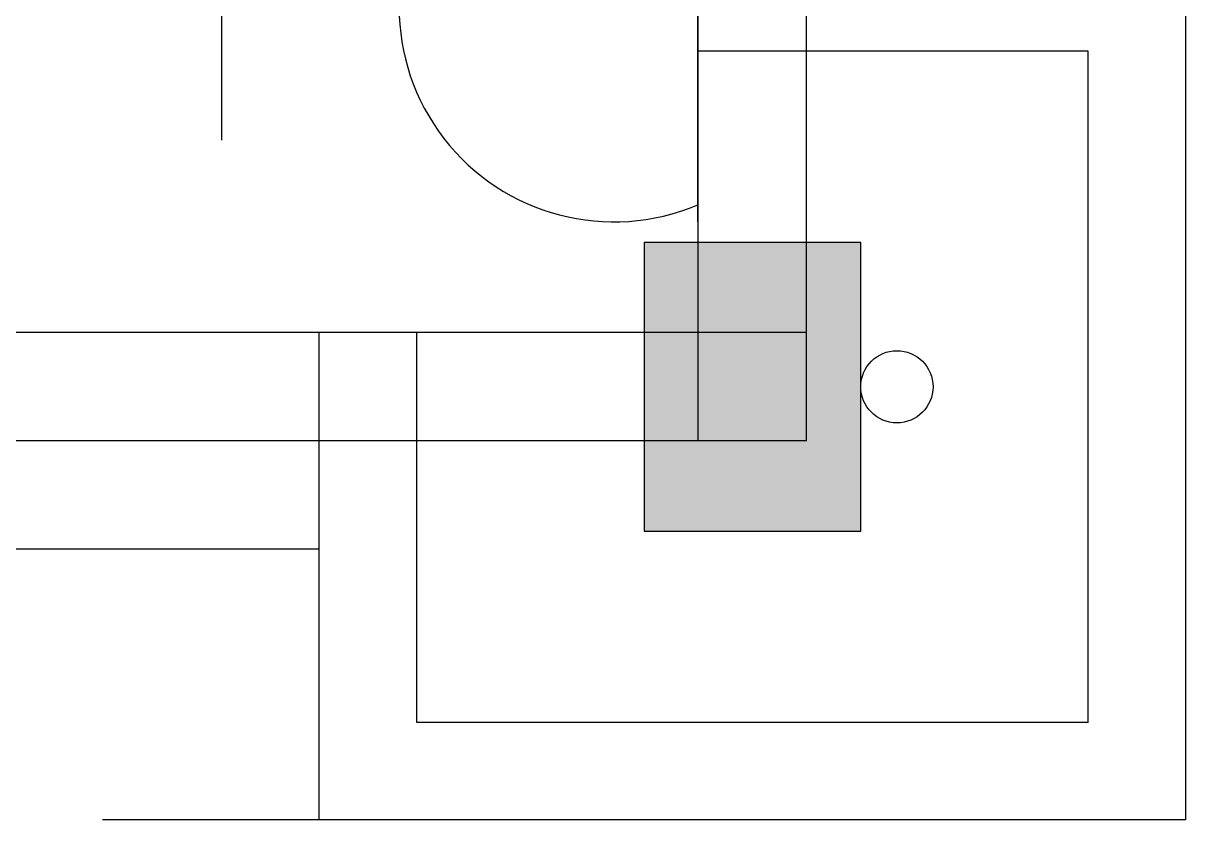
# Model space of a CAD drawing. Header units: inches. Extents: x 16928 to 514628, y -1471 to 241387.
# Drawn here: x 184445 to 186055, y 39415 to 40519 of the extents above; entities that cross this region are included whole.
import ezdxf

# ---------------------------------------------------------------- set-up
doc = ezdxf.new("R2010")
doc.units = ezdxf.units.IN
doc.header["$MEASUREMENT"] = 0
doc.linetypes.add('HIDDEN', pattern=[0.375, 0.25, -0.125])
doc.layers.add('COLUMN', color=8, linetype='Continuous', lineweight=30)
for name, color, linetype in [('DOWNPIPE', 8, 'Continuous'), ('ELECT', 6, 'Continuous'), ('LW', 2, 'Continuous'), ('TB', 8, 'Continuous'), ('WALL', 1, 'Continuous')]:
    doc.layers.add(name, color=color, linetype=linetype)

# ---------------------------------------------------------------- blocks, each defined once
blk = doc.blocks.new('13A SSO 300mm')
at = {"layer": 'ELECT', "color": 6}
for p, q in [((0, 413.8), (0, 904.4)), ((-184, 659.1), (184, 659.1)), ((-297.4, 0), (297.4, 0))]:
    blk.add_line(p, q, dxfattribs=at)
blk.add_arc((0, 116.3), 297.4, 336.9763, 203.0237, dxfattribs=at)

msp = doc.modelspace()

# ---------------------------------------------------------------- linework, layer by layer
at = {"layer": 'COLUMN'}
msp.add_lwpolyline([(185605, 40215.4), (185305, 40215.4), (185305, 39815.4), (185605, 39815.4)], close=True, dxfattribs=at)
msp.add_solid([(185605, 40215.4), (185305, 40215.4), (185605, 39815.4), (185305, 39815.4)], dxfattribs=at)
at = {"layer": 'DOWNPIPE'}
msp.add_circle((185655, 40015.4), 50, dxfattribs=at)
at = {"layer": 'LW'}
msp.add_line((184855, 39790.4), (183680, 39790.4), dxfattribs=at)
at = {"layer": 'LW', "linetype": 'HIDDEN', "ltscale": 1200}
msp.add_line((184855, 39415.4), (183680, 39415.4), dxfattribs=at)
at = {"layer": 'WALL'}
for p, q in [((185380, 39940.4), (185380, 41515.4)), ((185530, 39940.4), (185530, 41365.4)), ((186055, 39415.4), (186055, 40615.4)), ((185920, 40480.4), (185380, 40480.4)), ((185920, 39550.4), (185920, 40480.4)), ((185530, 40090.4), (183380, 40090.4)), ((184855, 39415.4), (184855, 40090.4)), ((184990, 39550.4), (184990, 40090.4)), ((185530, 39940.4), (183380, 39940.4)), ((185920, 39550.4), (184990, 39550.4)), ((186055, 39415.4), (184855, 39415.4))]:
    msp.add_line(p, q, dxfattribs=at)

# ---------------------------------------------------------------- block references
at = {"layer": 'TB', "color": 6, "linetype": 'Continuous', "rotation": 90}
msp.add_blockref('13A SSO 300mm', (185379.4, 40541.3), dxfattribs=at)

doc.saveas('drawing.dxf')
